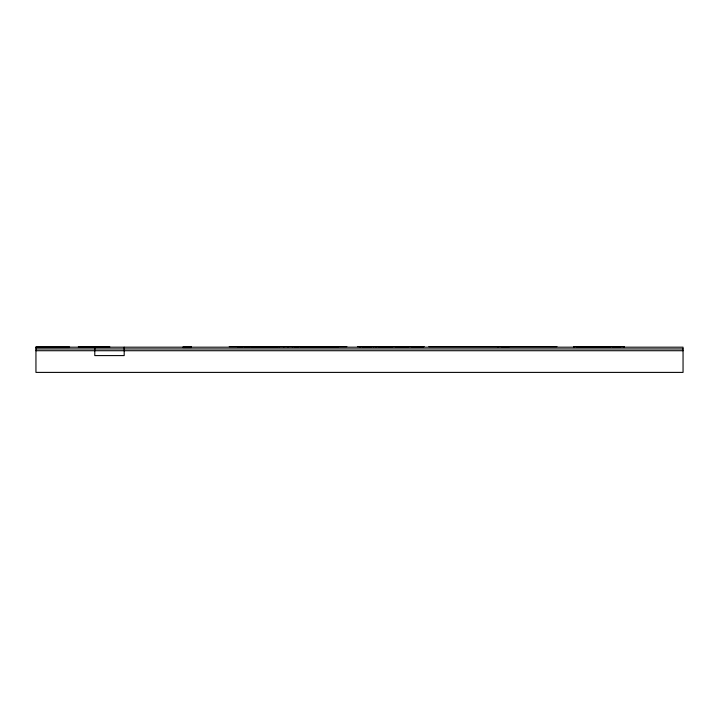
<?xml version="1.0" encoding="UTF-8"?>
<svg xmlns="http://www.w3.org/2000/svg" width="719" height="719" viewBox="0 0 719 719"><rect width="100%" height="100%" fill="white"/><g stroke="black" fill="none" stroke-linecap="round" stroke-linejoin="round"><path stroke-width="1.08" d="M229.235 346.603L346.891 346.603M357.424 346.603L424.21 346.603M428.83 346.603L556.991 346.603M69.563 346.935L35.95 346.935L35.95 372.397L683.05 372.397L683.05 347.187L35.95 347.187M35.95 347.529L69.563 347.529M35.95 348.949L683.05 348.949M35.95 350.719L683.05 350.719M624.254 347.187L624.254 346.603L573.771 346.603L573.771 347.187M624.02 346.603L624.02 347.187M620.173 346.603L620.173 347.187M617.163 346.603L617.163 347.187M615.868 346.603L615.868 347.187M615.671 346.603L615.671 347.187M615.581 346.603L615.581 347.187M615.015 346.603L615.015 347.187M614.781 346.603L614.781 347.187M614.116 346.603L614.116 347.187M613.837 346.603L613.837 347.187M613.514 346.603L613.595 347.187M613.28 346.603L613.28 347.187M612.939 346.603L612.939 347.187M610.26 346.603L610.26 347.187M610.072 346.603L610.072 347.187L609.964 346.603M609.64 346.603L609.649 347.187M609.523 346.603L609.523 347.187M609.11 346.603L609.137 347.187M608.732 346.603L608.84 347.187M608.687 346.603L608.687 347.187M608.472 346.603L608.472 347.187L608.337 346.603M607.932 346.603L607.932 347.187M607.609 346.603L607.51 347.187M607.492 346.603L607.492 347.187M607.312 346.603L607.312 347.187M607.142 346.603L607.142 347.187M607.034 346.603L607.034 347.187M606.854 346.603L606.827 347.187M606.62 346.603L606.629 347.187M606.566 346.603L606.593 347.187M606.414 346.603L606.441 347.187M606.288 346.603L606.288 347.187M605.964 347.187L605.91 346.603L605.74 347.187M605.578 346.603L605.704 347.187M605.407 346.603L605.407 347.187M605.263 346.603L605.263 347.187M605.209 346.603L605.146 347.187M605.074 346.603L605.074 347.187M604.805 346.603L604.787 347.187M604.58 346.603L604.544 347.187M604.364 346.603L604.364 347.187M604.293 346.603L604.337 347.187M604.167 346.603L604.167 347.187M603.861 346.603L603.825 347.187M603.708 346.603L603.618 347.187M603.484 346.603L603.484 347.187M603.268 346.603L603.241 347.187M603.052 346.603L603.097 347.187M602.935 346.603L602.998 347.187M602.801 346.603L602.801 347.187M602.18 346.603L602.252 347.187M601.83 346.603L601.83 347.187L601.731 346.603M601.497 346.603L601.363 347.187L601.21 346.603M601.165 346.603L601.165 347.187M601.021 346.603L601.021 347.187M600.787 346.603L600.787 347.187M600.608 346.603L600.716 347.187M600.473 346.603L600.464 347.187M600.383 346.603L600.383 347.187M600.185 346.603L599.943 347.187M599.34 346.603L599.34 347.187M599.206 346.603L599.242 347.187M598.738 346.603L598.738 347.187M598.532 346.603L598.532 347.187M598.406 346.603L598.406 347.187M598.307 346.603L598.307 347.187M597.92 346.603L598.001 347.187M597.678 346.603L597.678 347.187M597.57 346.603L597.552 347.187M596.581 346.603L596.707 347.187M596.195 346.603L596.195 347.187M595.718 346.603L595.718 347.187M595.386 346.603L595.386 347.187M595.332 346.603L595.251 347.187M595.089 346.603L595.089 347.187M594.981 346.603L594.981 347.187M594.856 346.603L594.856 347.187M594.667 346.603L594.658 347.187M594.37 346.603L594.37 347.187M593.184 346.603L593.184 347.187M592.914 346.603L592.914 347.187M592.672 346.603L592.672 347.187M592.564 346.603L592.528 347.187M592.222 346.603L592.222 347.187M592.061 346.603L592.043 347.187M591.827 346.603L591.872 347.187M591.638 346.603L591.647 347.187M591.306 346.603L591.306 347.187M591.162 346.603L591.162 347.187M590.865 346.603L590.856 347.187M590.425 346.603L590.425 347.187M590.317 347.187L590.299 346.603L590.128 347.187M589.742 347.187L589.742 346.603L589.607 347.187M589.203 346.603L589.203 347.187M588.888 346.603L588.843 347.187M588.564 346.603L588.484 347.187M588.196 346.603L588.196 347.187M588.07 346.603L588.07 347.187M588.007 346.603L588.007 347.187M587.459 346.603L587.432 347.187M587.351 346.603L587.387 347.187M586.875 346.603L586.875 347.187M586.776 346.603L586.767 347.187M586.56 346.603L586.623 347.187M586.47 346.603L586.425 347.187M586.38 346.603L586.371 347.187M586.183 346.603L586.228 347.187M586.039 346.603L585.976 347.187M585.895 346.603L585.805 347.187M585.626 346.603L585.626 347.187M585.302 346.603L585.212 347.187M585.158 346.603L585.113 347.187M584.475 346.603L584.475 347.187M584.394 346.603L584.394 347.187M584.223 346.603L584.259 347.187M583.981 346.603L583.981 347.187M583.792 346.603L583.774 347.187M583.639 346.603L583.639 347.187M583.486 346.603L583.495 347.187M583.262 346.603L583.334 347.187M583.001 346.603L583.019 347.187M582.696 346.603L582.696 347.187M582.588 346.603L582.552 347.187M582.354 346.603L582.444 347.187M582.21 346.603L582.21 347.187M581.761 346.603L581.761 347.187M581.392 346.603L581.419 347.187M581.159 346.603L581.159 347.187M581.024 346.603L581.024 347.187M580.593 346.603L580.593 347.187M579.64 346.603L579.64 347.187M578.651 346.603L578.651 347.187M578.103 346.603L578.103 347.187M577.779 346.603L577.779 347.187M574.068 346.603L574.068 347.187M573.87 346.603L573.87 347.187M508.684 346.603L508.684 347.187M507.344 346.603L507.344 347.187M505.942 346.603L505.942 347.187M504.271 346.603L504.271 347.187M502.563 346.603L502.563 347.187M501.52 346.603L501.52 347.187M498.168 346.603L498.168 347.187M422.871 346.603L422.871 347.187M422.727 346.603L422.727 347.187M422.044 346.603L422.044 347.187M421.819 346.603L421.819 347.187M421.685 346.603L421.685 347.187M421.586 346.603L421.586 347.187M421.082 346.603L421.082 347.187M420.983 347.187L420.867 346.603L420.84 347.187M420.345 346.603L420.345 347.187M420.148 346.603L420.148 347.187M420.031 346.603L420.031 347.187M419.842 346.603L419.842 347.187M419.689 346.603L419.689 347.187M419.545 346.603L419.545 347.187M419.078 346.603L419.078 347.187M418.934 346.603L418.961 347.187M418.755 346.603L418.755 347.187M418.305 346.603L418.305 347.187M418.018 346.603L418.018 347.187M417.667 346.603L417.667 347.187M417.505 346.603L417.469 347.187M417.272 346.603L417.272 347.187M417.146 346.603L417.146 347.187M416.723 346.603L416.705 347.187M416.409 346.603L416.409 347.187M416.319 346.603L416.328 347.187M416.094 346.603L416.184 347.187M416.013 346.603L416.013 347.187M415.339 346.603L415.339 347.187M415.249 346.603L415.249 347.187M414.512 346.603L414.512 347.187M414.423 346.603L414.423 347.187M413.847 346.603L413.847 347.187M413.776 346.603L413.776 347.187M413.326 346.603L413.362 347.187M413.057 346.603L413.066 347.187M411.574 346.603L411.574 347.187M408.5 346.603L408.5 347.187M408.212 346.603L408.212 347.187M407.493 346.603L407.493 347.187M406.424 346.603L406.424 347.187M405.768 346.603L405.768 347.187M405.669 346.603L405.669 347.187M405.426 346.603L405.426 347.187M405.201 346.603L405.201 347.187M404.977 346.603L404.977 347.187M404.581 346.603L404.581 347.187M404.294 346.603L404.294 347.187M403.808 346.603L403.835 347.187M403.701 346.603L403.701 347.187M403.188 346.603L403.188 347.187M403.053 346.603L403.053 347.187M402.991 346.603L402.901 347.187M402.631 346.603L402.631 347.187M402.46 346.603L402.478 347.187M401.912 346.603L401.867 347.187M401.732 346.603L401.732 347.187M400.932 346.603L400.905 347.187M400.753 346.603L400.726 347.187M400.537 346.603L400.537 347.187L400.339 346.603M400.195 346.603L400.195 347.187M399.971 346.603L399.971 347.187M399.854 346.603L399.854 347.187M398.847 346.603L398.847 347.187M397.832 346.603L397.832 347.187M397.274 346.603L397.274 347.187M396.951 346.603L396.951 347.187M396.537 346.603L396.537 347.187M396.268 346.603L396.268 347.187M396.034 346.603L396.034 347.187M395.774 346.603L395.774 347.187M392.376 346.603L392.376 347.187M390.947 346.603L390.947 347.187M390.875 346.603L390.875 347.187M389.312 346.603L389.312 347.187M387.883 346.603L387.883 347.187M387.685 346.603L387.685 347.187M387.586 346.603L387.586 347.187M386.804 346.603L386.804 347.187M385.887 346.603L385.887 347.187M384.764 346.603L384.764 347.187M384.53 346.603L384.53 347.187M384.44 346.603L384.44 347.187M382.823 346.603L382.823 347.187M382.634 346.603L382.634 347.187M382.301 346.603L382.301 347.187M381.564 346.603L381.564 347.187M381.115 346.603L381.115 347.187M380.648 346.603L380.648 347.187M379.92 346.603L379.92 347.187M379.039 346.603L379.039 347.187M378.419 346.603L378.419 347.187M376.343 346.603L376.343 347.187M376.199 346.603L376.199 347.187M376.037 346.603L376.037 347.187M375.57 346.603L375.57 347.187M373.565 346.603L373.565 347.187M371.076 346.603L371.076 347.187M370.68 346.603L370.68 347.187M370.519 346.603L370.519 347.187M369.602 346.603L369.602 347.187M367.014 346.603L367.014 347.187M366.366 346.603L366.366 347.187M366.124 346.603L366.124 347.187M364.389 346.603L364.389 347.187M362.915 346.603L362.915 347.187M360.507 346.603L360.507 347.187M360.237 346.603L360.237 347.187M338.487 346.603L338.487 347.187M338.298 346.603L338.298 347.187M337.723 346.603L337.723 347.187M337.256 346.603L337.139 347.187L337.121 346.603M336.717 346.603L336.78 347.187M336.15 346.603L336.15 347.187M336.043 346.603L336.043 347.187M335.449 346.603L335.449 347.187M335.216 346.603L335.216 347.187M335.09 346.603L335.09 347.187M334.632 346.603L334.632 347.187M334.2 346.603L334.227 347.187M334.101 346.603L334.092 347.187M333.967 346.603L333.868 347.187M333.769 346.603L333.769 347.187M333.553 346.603L333.553 347.187M333.158 346.603L333.221 347.187M333.032 346.603L333.086 347.187M332.699 346.603L332.699 347.187M332.385 346.603L332.385 347.187M332.313 346.603L332.313 347.187M332.052 346.603L332.052 347.187M331.738 346.603L331.738 347.187L331.603 346.603M331.54 346.603L331.54 347.187M331.198 346.603L331.207 347.187M330.866 346.603L330.893 347.187M330.785 346.603L330.785 347.187M330.668 347.187L330.56 346.603L330.533 347.187M330.12 346.603L330.12 347.187M329.67 346.603L329.67 347.187M329.545 346.603L329.545 347.187M329.374 346.603L329.374 347.187M328.61 346.603L328.727 347.187M328.044 346.603L328.044 347.187M327.981 346.603L327.981 347.187M327.639 346.603L327.612 347.187M327.505 346.603L327.505 347.187M326.696 346.603L326.696 347.187M325.941 346.603L325.941 347.187M325.806 346.603L325.824 347.187M325.455 346.603L325.455 347.187M325.401 346.603L325.401 347.187M324.718 346.603L324.826 347.187M323.892 346.603L323.892 347.187M323.766 346.603L323.721 347.187M323.307 346.603L323.307 347.187M322.903 346.603L322.903 347.187M322.777 346.603L322.768 347.187M322.642 346.603L322.642 347.187M322.579 346.603L322.552 347.187M322.238 346.603L322.229 347.187M321.896 346.603L321.896 347.187L321.717 346.603M321.384 346.603L321.384 347.187M321.123 346.603L321.123 347.187L320.989 346.603M320.728 346.603L320.728 347.187M320.476 346.603L320.404 347.187M320.35 346.603L320.279 347.187M319.892 346.603L319.874 347.187M319.47 346.603L319.569 347.187M319.335 346.603L319.344 347.187M319.245 346.603L319.236 347.187M318.805 346.603L318.805 347.187M318.346 346.603L318.346 347.187M318.22 346.603L318.22 347.187M317.403 346.603L317.403 347.187M317.295 346.603L317.295 347.187M316.989 346.603L316.989 347.187M316.719 346.603L316.657 347.187M316.315 346.603L316.315 347.187M316.297 346.603L316.18 347.187M314.616 346.603L314.616 347.187M314.5 346.603L314.482 347.187M314.077 346.603L314.14 347.187M313.502 346.603L313.502 347.187M313.394 346.603L313.394 347.187M313.277 346.603L313.277 347.187M312.576 346.603L312.576 347.187M312.45 346.603L312.45 347.187M311.992 346.603L311.992 347.187M311.588 346.603L311.552 347.187M311.462 346.603L311.453 347.187M311.327 346.603L311.228 347.187M310.914 346.603L310.914 347.187M310.914 346.603L310.914 347.187M310.518 346.603L310.572 347.187M310.392 346.603L310.437 347.187M310.06 346.603L310.06 347.187M309.736 346.603L309.799 347.187M309.664 346.603L309.664 347.187M309.377 346.603L309.413 347.187M309.026 346.603L309.08 347.187M308.891 346.603L308.963 347.187M308.568 346.603L308.55 347.187M308.226 346.603L308.244 347.187M308.145 346.603L308.145 347.187M308.02 347.187L307.921 346.603L307.894 347.187M307.48 346.603L307.48 347.187M307.031 346.603L307.031 347.187M306.896 346.603L306.896 347.187M306.078 346.603L305.97 347.187M304.973 346.603L305 347.187M304.856 346.603L304.856 347.187M302.825 346.603L302.825 347.187M301.117 346.603L301.117 347.187M300.704 346.603L300.704 347.187M298.592 346.603L298.592 347.187M298.466 346.603L298.466 347.187M297.828 346.603L297.828 347.187M296.821 346.603L296.821 347.187M296.489 346.603L296.489 347.187M295.761 346.603L295.707 347.187M294.413 346.603L294.413 347.187M292.462 346.603L292.462 347.187M288.067 346.603L288.067 347.187M283.672 346.603L283.672 347.187M279.314 346.603L279.314 347.187M277.121 346.603L277.121 347.187M276.986 346.603L277.004 347.187M276.015 346.603L276.015 347.187M275.907 346.603L275.907 347.187M275.018 346.603L275.08 347.187M274.955 346.603L274.955 347.187M274.496 346.603L274.496 347.187M274.065 346.603L274.092 347.187M273.966 346.603L274.065 347.187M273.418 346.603L273.427 347.187M273.085 346.603L273.022 347.187M272.95 346.603L272.896 347.187M272.564 346.603L272.564 347.187M272.303 346.603L272.303 347.187M272.249 346.603L272.249 347.187M271.917 346.603L271.917 347.187M271.593 346.603L271.539 347.187M271.405 346.603L271.467 347.187M270.82 346.603L270.82 347.187M270.73 346.603L270.739 347.187M270.524 346.603L270.533 347.187M270.398 346.603L270.425 347.187M269.984 346.603L269.984 347.187M269.535 346.603L269.535 347.187M269.409 346.603L269.409 347.187M268.591 346.603L268.591 347.187M268.484 346.603L268.484 347.187M267.845 346.603L267.908 347.187M267.504 346.603L267.486 347.187M267.369 346.603L267.369 347.187M266.758 346.603L266.758 347.187M265.805 346.603L265.688 347.187L265.671 346.603M265.266 346.603L265.32 347.187M264.691 346.603L264.691 347.187M264.583 346.603L264.583 347.187M263.756 346.603L263.756 347.187M263.63 346.603L263.63 347.187M263.172 346.603L263.172 347.187M262.857 346.603L262.857 347.187M262.75 346.603L262.741 347.187M262.642 346.603L262.633 347.187M262.507 346.603L262.417 347.187M262.102 346.603L262.093 347.187M261.698 346.603L261.761 347.187M261.581 346.603L261.626 347.187M261.249 346.603L261.249 347.187M260.925 346.603L260.925 347.187M260.853 346.603L260.853 347.187M260.602 346.603L260.602 347.187M260.152 346.603L260.269 347.187M260.08 346.603L260.08 347.187M259.739 346.603L259.757 347.187M259.415 346.603L259.433 347.187M259.334 346.603L259.334 347.187M259.146 347.187L259.101 346.603L259.083 347.187M258.669 346.603L258.669 347.187M258.22 346.603L258.22 347.187M258.085 346.603L258.085 347.187M257.267 346.603L257.159 347.187M256.584 346.603L256.584 347.187M256.521 346.603L256.521 347.187M256.162 346.603L256.18 347.187M256.045 346.603L256.045 347.187M255.658 346.603L255.658 347.187M254.014 346.603L254.014 347.187M252.414 346.603L252.414 347.187M251.893 346.603L251.893 347.187M249.781 346.603L249.655 347.187M249.439 346.603L249.439 347.187M249.008 346.603L249.008 347.187M247.678 346.603L247.678 347.187M246.95 346.603L246.896 347.187M246.761 346.603L246.761 347.187M245.601 346.603L245.601 347.187M244.397 346.603L244.397 347.187M242.366 346.603L242.366 347.187M240.685 346.603L240.685 347.187M239.364 346.603L239.364 347.187M238.411 346.603L238.411 347.187M237.836 346.603L237.836 347.187M237.647 346.603L237.647 347.187M124.189 347.187L124.189 355.59L94.773 355.59L94.845 346.603M109.674 347.187L109.674 346.603L78.425 346.603L78.425 347.187M108.596 346.603L108.596 347.187M108.488 346.603L108.434 347.187M108.174 346.603L108.201 347.187M108.003 346.603L108.003 347.187M107.688 346.603L107.688 347.187M107.365 346.603L107.365 347.187M107.239 346.603L107.239 347.187M107.068 346.603L107.068 347.187M106.897 346.603L106.897 347.187M106.7 346.603L106.7 347.187M106.583 346.603L106.583 347.187M106.322 346.603L106.322 347.187L106.169 346.603M105.45 346.603L105.486 347.187M105.334 346.603L105.334 347.187M105.172 346.603L105.172 347.187M105.037 346.603L105.019 347.187M104.893 346.603L104.83 347.187M104.543 346.603L104.552 347.187M104.435 347.187L104.354 346.603L104.336 347.187M104.093 346.603L104.12 347.187M103.913 346.603L103.976 347.187M103.608 347.187L103.608 346.603L103.518 347.187M103.374 346.603L103.374 347.187M103.239 346.603L103.239 347.187M103.024 347.187L103.024 346.603L102.853 347.187M102.79 346.603L102.79 347.187M102.556 346.603L102.691 347.187M102.269 346.603L102.269 347.187L102.17 346.603M102.008 346.603L102.008 347.187M101.909 346.603L101.927 347.187M101.586 346.603L101.586 347.187M101.487 346.603L101.487 347.187M101.289 346.603L101.253 347.187M100.912 346.603L100.93 347.187M100.678 346.603L100.678 347.187M100.229 346.603L100.229 347.187M100.139 346.603L100.139 347.187M99.941 347.187L99.914 346.603L99.725 347.187M98.961 346.603L98.961 347.187M98.44 346.603L98.44 347.187M97.64 346.603L97.649 347.187M96.849 346.603L96.768 347.187M96.175 346.603L96.175 347.187M95.978 346.603L96.085 347.187M95.348 346.603L95.267 347.187M94.647 346.603L94.665 347.187M94.369 346.603L94.333 347.187M94.135 346.603L94.117 347.187M93.425 346.603L93.425 347.187M93.227 346.603L93.227 347.187M92.868 346.603L92.868 347.187M92.634 346.603L92.634 347.187M92.266 346.603L92.293 347.187M92.032 346.603L92.032 347.187M91.897 346.603L91.897 347.187M91.466 346.603L91.466 347.187M90.513 346.603L90.513 347.187M89.803 346.603L89.803 347.187M89.524 346.603L89.524 347.187M88.976 346.603L88.976 347.187M88.644 346.603L88.644 347.187M87.817 346.603L87.817 347.187M87.583 346.603L87.583 347.187M87.017 346.603L87.017 347.187M86.918 346.603L86.918 347.187M86.235 346.603L86.235 347.187M85.974 346.603L85.974 347.187M84.851 346.603L84.851 347.187M84.258 346.603L84.258 347.187M83.44 346.603L83.44 347.187M82.586 346.603L82.586 347.187M82.451 346.603L82.451 347.187M82.317 346.603L82.317 347.187M81.229 346.603L81.229 347.187M79.396 346.603L79.396 347.187M79.09 346.603L79.09 347.187M191.425 346.935L183.021 346.935L183.021 347.529L191.425 347.529L191.425 346.935M618.933 347.187L618.933 346.603L618.861 347.187M602.414 347.187L602.414 346.603L602.369 347.187M597.013 347.187L597.013 346.603L596.941 347.187M594.227 347.187L594.227 346.603L594.155 347.187M593.454 347.187L593.454 346.603L593.418 347.187M591.494 347.187L591.503 346.603L591.458 347.187M577.123 347.187L577.123 346.603L577.051 347.187M406.055 347.187L406.055 346.603L405.983 347.187M383.874 347.187L383.874 346.603L383.829 347.187M379.398 347.187L379.398 346.603L379.344 347.187M367.715 347.187L367.715 346.603L367.661 347.187M363.365 347.187L363.365 346.603L363.311 347.187M305.404 347.187L305.404 346.603L305.314 347.187M276.644 347.187L276.644 346.603L276.581 347.187M273.831 347.187L273.831 346.603L273.759 347.187M271.072 347.187L271.072 346.603L271.063 347.187M105.711 347.187L105.711 346.603L105.666 347.187M97.344 347.187L97.344 346.603L97.299 347.187"/></g></svg>
